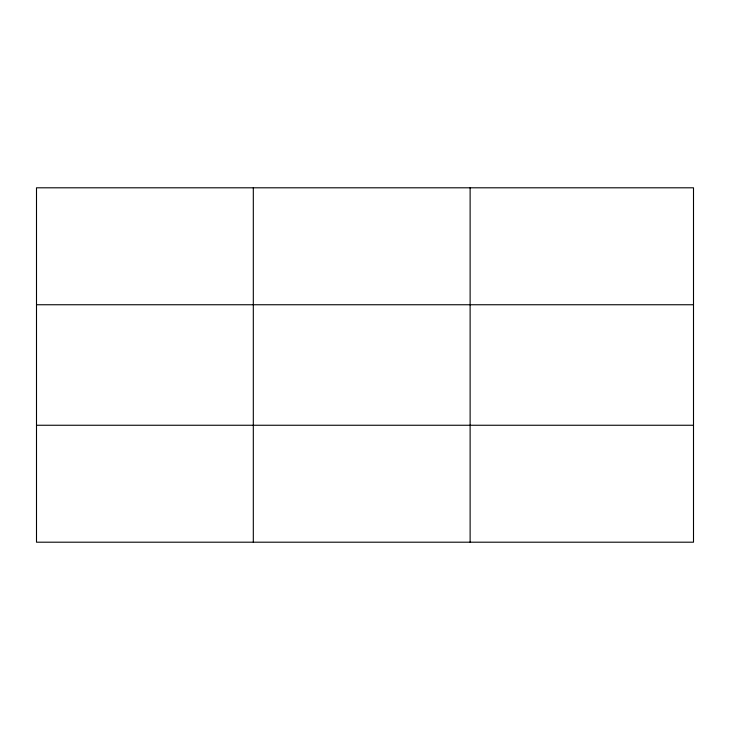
<?xml version="1.0" encoding="UTF-8"?>
<svg xmlns="http://www.w3.org/2000/svg" width="730" height="730" viewBox="0 0 730 730"><rect width="100%" height="100%" fill="white"/><g stroke="black" fill="none" stroke-linecap="round" stroke-linejoin="round"><path stroke-width="1.09" d="M253.31 187.802L253.31 542.198M470.12 187.802L470.12 542.198M36.5 304.748L693.5 304.748M36.5 425.252L693.5 425.252M693.5 518.811L693.5 542.198L36.5 542.198L36.5 187.802L693.5 187.802L693.5 518.811"/></g></svg>
